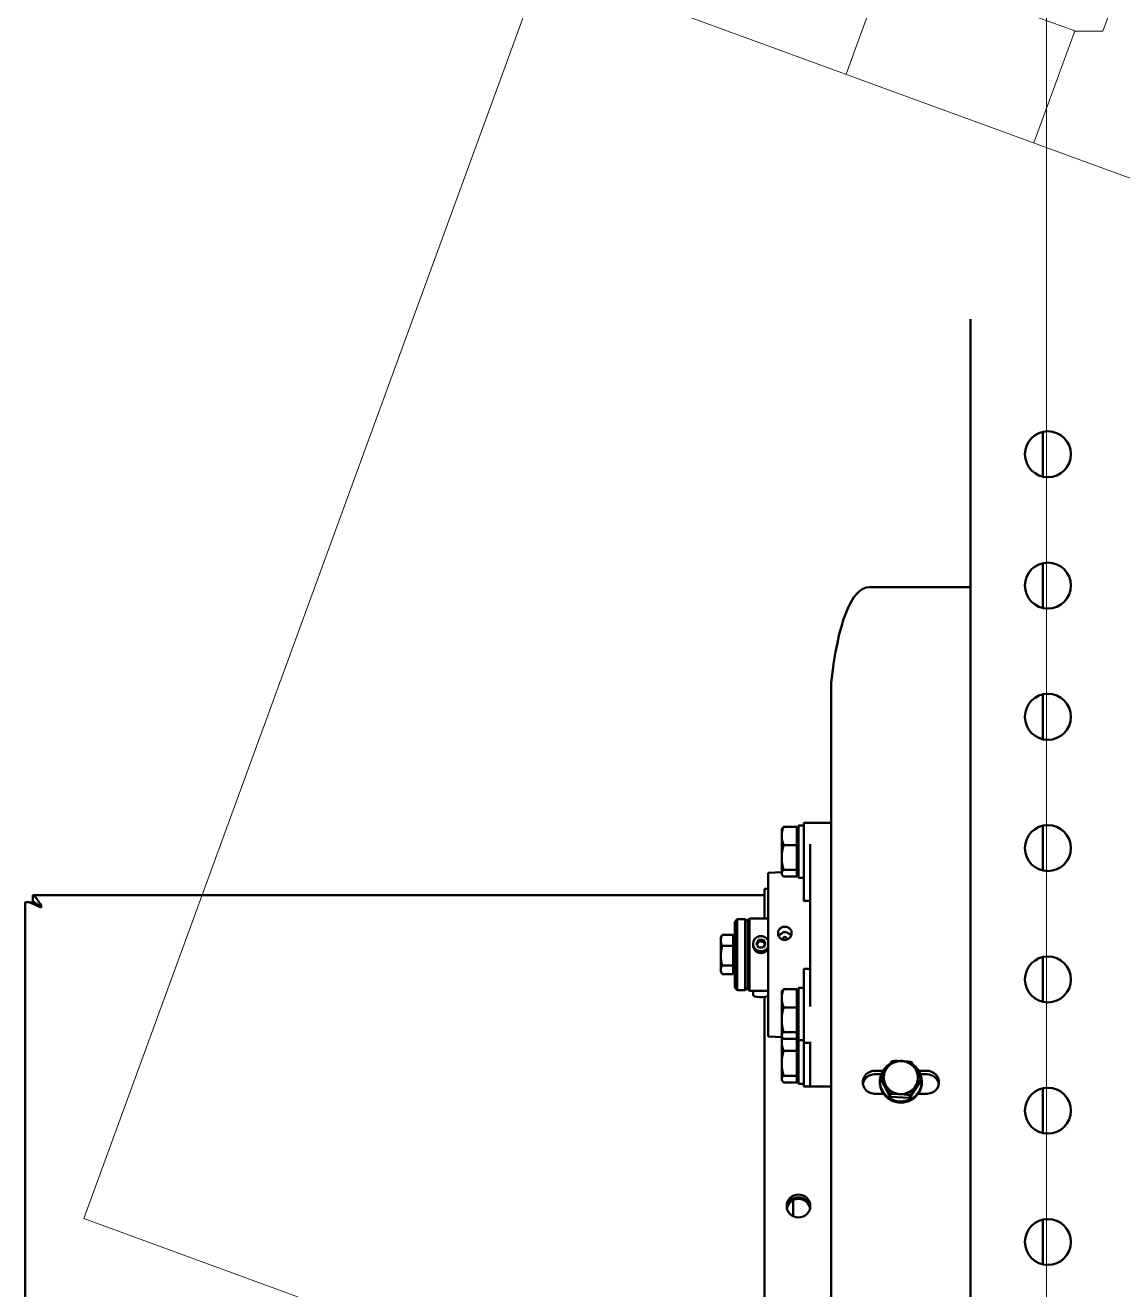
# Model space of a CAD drawing. Extents: x -3873 to 164127, y 7129 to 96529.
# Drawn here: x 53964.5 to 54382.5, y 56154.1 to 56635.7 of the extents above; entities that cross this region are included whole.
import ezdxf
from ezdxf.enums import TextEntityAlignment as Align

# ---------------------------------------------------------------- set-up
doc = ezdxf.new("R2010")
doc.units = 0
doc.linetypes.add('CONTINOUS', pattern=[0])
doc.layers.get('0').update_dxf_attribs({"linetype": 'CONTINUOUS'})
doc.layers.add('LAYOUT Kromeka', color=1, linetype='CONTINUOUS', lineweight=5)
doc.layers.add('Visible (ISO)', color=7, linetype='CONTINUOUS', lineweight=50)
doc.layers.add('POSNR', color=4, linetype='CONTINUOUS')
doc.styles.add('015_100', font='arial.ttf', dxfattribs={"height": 150})

# ---------------------------------------------------------------- blocks, each defined once
blk = doc.blocks.new('defeathering_murzan_heads2')
at = {"ltscale": 20}
for p, q in [((0, 390.5), (0, -390.5)), ((509, 390.5), (0, 390.5)), ((509, -390.5), (509, 390.5)), ((553.58, 267.5), (509, 267.5)), ((554.41, 267.9), (554.41, 190.9)), ((553.58, 191.3), (509, 191.3)), ((554.41, 190.9), (557.92, 181.24)), ((557.92, 181.24), (570.08, 181.24))]:
    blk.add_line(p, q, dxfattribs=at)
blk.add_arc((553.58, 188.3), 3, 74.0439, 89.9997, dxfattribs=at)
at = {"layer": 'POSNR', "color": 4, "linetype": 'Continuous', "style": '015_100', "flags": 8}
blk.add_attdef('B01.25', text='', height=100, dxfattribs=at).set_placement((793.56, -388.39), align=Align.MIDDLE)
blk = doc.blocks.new('Kafa koparma motorlu')
at = {"layer": 'Visible (ISO)', "color": 0, "transparency": 33554687}
for p, q in [((1901.91, 839.5), (2137.88, 839.5)), ((2136.46, 833.25), (2136.12, 833.6)), ((2138.22, 836.65), (2137.93, 836.65)), ((2138.22, 836.65), (2140.64, 836.65)), ((2140.84, 558), (2140.84, 836.53)), ((2110.71, 569.9), (2110.71, 574.02)), ((2111.7, 574.6), (2110.96, 574.17)), ((2112.36, 574.6), (2111.7, 574.6)), ((2117.76, 574.6), (2112.36, 574.6)), ((2114.01, 569.9), (2114.01, 574.02)), ((2123.59, 574.6), (2117.76, 574.6)), ((2121.5, 569.9), (2121.5, 574.02)), ((2124.7, 574.6), (2123.59, 574.6)), ((2124.7, 574.6), (2125.44, 574.17)), ((2125.68, 569.9), (2125.68, 574.02)), ((2105.7, 569.3), (2104.7, 568.3)), ((2131.7, 568.3), (2104.7, 568.3)), ((2104.7, 568.3), (2104.7, 565.3)), ((2105.7, 569.3), (2130.7, 569.3)), ((2114.01, 569.9), (2110.71, 569.9)), ((2112.5, 569.9), (2112.5, 569.3)), ((2121.5, 569.9), (2114.01, 569.9)), ((2125.68, 569.9), (2121.5, 569.9)), ((2123.9, 569.9), (2123.9, 569.3)), ((2130.7, 569.3), (2131.7, 568.3)), ((2131.7, 568.3), (2131.7, 565.3)), ((2105.04, 564.3), (2104.42, 563.68)), ((2131.98, 563.68), (2104.42, 563.68)), ((2104.42, 556.5), (2104.42, 563.68)), ((2104.7, 565.3), (2131.7, 565.3)), ((2105.7, 564.3), (2104.7, 565.3)), ((2131.36, 564.3), (2105.04, 564.3)), ((2130.7, 564.3), (2131.7, 565.3)), ((2131.36, 564.3), (2131.98, 563.68)), ((2131.98, 556.5), (2131.98, 563.68)), ((2104.42, 562.3), (2102.74, 562.3)), ((2120.89, 560.17), (2122.34, 561.03)), ((2120.89, 558.43), (2120.89, 560.17)), ((2121.76, 562.3), (2122.34, 562.3)), ((2123.17, 560.17), (2122.03, 560.85)), ((2122.34, 561.03), (2123.79, 560.17)), ((2123.17, 560.17), (2123.79, 560.17)), ((2123.17, 558.43), (2123.17, 560.17)), ((2123.79, 560.17), (2123.79, 558.43)), ((2102.04, 558), (1958.11, 558)), ((2087.03, 556.5), (2086.75, 551.22)), ((2087.03, 556.5), (2149.36, 556.5)), ((2122.34, 557.57), (2120.89, 558.43)), ((2122.03, 557.75), (2123.17, 558.43)), ((2123.79, 558.43), (2122.34, 557.57)), ((2123.17, 558.43), (2123.79, 558.43)), ((2143.2, 558), (2131.98, 558)), ((2143.2, 556.5), (2143.2, 558)), ((2149.36, 556.5), (2149.63, 551.4)), ((2069.52, 545.6), (2069.52, 550.64)), ((2070.5, 551.4), (2070.2, 551.23)), ((2070.79, 551.4), (2070.5, 551.4)), ((2076.8, 551.4), (2070.79, 551.4)), ((2072.06, 545.6), (2072.06, 550.64)), ((2085.01, 551.4), (2076.8, 551.4)), ((2081.54, 545.6), (2081.54, 550.64)), ((2086.76, 551.4), (2085.01, 551.4)), ((2086.09, 545.6), (2086.09, 550.64)), ((2087.07, 551.4), (2086.77, 551.23)), ((2087.36, 551.4), (2087.07, 551.4)), ((2093.37, 551.4), (2087.36, 551.4)), ((2088.63, 545.6), (2088.63, 550.64)), ((2101.58, 551.4), (2093.37, 551.4)), ((2098.11, 545.6), (2098.11, 550.64)), ((2104.07, 551.4), (2101.58, 551.4)), ((2104.07, 551.4), (2104.37, 551.23)), ((2105.05, 545.6), (2105.05, 550.64)), ((2123.9, 550.37), (2123.81, 550.37)), ((2123.89, 549.97), (2123.82, 549.97)), ((2126.64, 550.97), (2126.51, 550.97)), ((2126.58, 549.44), (2126.64, 549.44)), ((2147.91, 545.6), (2147.91, 550.64)), ((2148.89, 551.4), (2148.59, 551.23)), ((2149.18, 551.4), (2148.89, 551.4)), ((2155.19, 551.4), (2149.18, 551.4)), ((2150.45, 545.6), (2150.45, 550.64)), ((2163.4, 551.4), (2155.19, 551.4)), ((2159.93, 545.6), (2159.93, 550.64)), ((2165.89, 551.4), (2163.4, 551.4)), ((2165.89, 551.4), (2166.19, 551.23)), ((2166.87, 545.6), (2166.87, 550.64)), ((2018.56, 547), (2019.51, 547)), ((2019.51, 547), (2024.67, 547)), ((2085.57, 545), (2069, 545)), ((2069, 545), (2069, 543)), ((2072.06, 545.6), (2069.52, 545.6)), ((2071.3, 545.6), (2071.3, 545)), ((2081.54, 545.6), (2072.06, 545.6)), ((2086.09, 545.6), (2081.54, 545.6)), ((2105.57, 545), (2085.57, 545)), ((2085.57, 545), (2085.57, 543)), ((2088.63, 545.6), (2086.09, 545.6)), ((2086.46, 545.6), (2086.43, 545)), ((2087.87, 545.6), (2087.87, 545)), ((2098.11, 545.6), (2088.63, 545.6)), ((2105.05, 545.6), (2098.11, 545.6)), ((2103.27, 545.6), (2103.27, 545)), ((2105.57, 545), (2105.57, 543)), ((2167.39, 545), (2147.39, 545)), ((2147.39, 545), (2147.39, 543)), ((2150.45, 545.6), (2147.91, 545.6)), ((2149.69, 545.6), (2149.69, 545)), ((2159.93, 545.6), (2150.45, 545.6)), ((2166.87, 545.6), (2159.93, 545.6)), ((2165.09, 545.6), (2165.09, 545)), ((2167.39, 545), (2167.39, 543)), ((2068, 543), (2073.5, 543)), ((2068, 540.6), (2068, 543)), ((2068, 532.5), (2068, 540.6)), ((2084.94, 540.6), (2068.38, 540.6)), ((2084.57, 543), (2073.5, 543)), ((2084.57, 543), (2105.09, 543)), ((2084.57, 540.6), (2084.57, 543)), ((2160.23, 540.6), (2098.42, 540.6)), ((2112.76, 543), (2105.09, 543)), ((2151.89, 543), (2138.6, 543)), ((2151.89, 543), (2168.39, 543)), ((2168.39, 540.6), (2168.39, 543)), ((2168.39, 532.5), (2168.39, 540.6)), ((1531.25, 532.5), (2195.13, 532.5)), ((2195.13, 532.5), (2221.58, 532.5)), ((2065.22, 512.61), (2065.22, 516)), ((2072.62, 513.52), (2072.62, 516)), ((2073.91, 516), (2073.91, 512.89)), ((2258.13, 518), (2258.13, 479.5)), ((2064.06, 510.1), (2070.52, 513.49)), ((2069.98, 514), (2069.56, 514)), ((2070.52, 513.49), (2071.59, 513.49)), ((2063.67, 502.6), (2064.06, 510.1)), ((2064.06, 510.1), (2065.12, 510.1)), ((2063.67, 502.6), (2064.73, 502.6)), ((2069.74, 498.51), (2063.67, 502.6)), ((2065.22, 496), (2065.22, 499.39)), ((2069.98, 498), (2069.56, 498)), ((2069.74, 498.51), (2070.81, 498.51)), ((2072.62, 496), (2072.62, 498.48)), ((2073.91, 499.11), (2073.91, 496)), ((2360.25, 479.5), (1531.25, 479.5)), ((2017.27, 451.99), (2000.23, 451.99)), ((2067.27, 451.99), (2050.23, 451.99)), ((2117.27, 451.99), (2100.23, 451.99)), ((2167.27, 451.99), (2150.23, 451.99)), ((2217.27, 451.99), (2200.23, 451.99)), ((2267.27, 451.99), (2250.23, 451.99)), ((2317.27, 451.99), (2300.23, 451.99))]:
    blk.add_line(p, q, dxfattribs=at)
for centre in [(2008.75, 450), (2058.75, 450), (2108.75, 450), (2158.75, 450), (2208.75, 450), (2258.75, 450), (2308.75, 450)]:
    blk.add_circle(centre, 8.75, dxfattribs=at)
for centre, major_axis, ratio, start_param, end_param in [((2134.94, 833.25), (-3.37, -3.37), 0.131652, 1.80103, 3.272492), ((2134.6, 833.6), (-3.37, -3.37), 0.131652, 2.229718, 2.989707), ((2102.74, 559.3), (0, -3), 0.258819, 3.141593, 5.915977), ((2122.34, 559.3), (0, -3), 0.965926, 0.367208, 5.915977), ((2020.78, 545), (0, -4.5), 0.965926, 0.194748, 2.946845), ((2021.42, 545), (0, 4.5), 0.965926, 3.260964, 6.163813), ((2021.42, 545), (0, 4.5), 0.965926, 3.260964, 6.163813), ((2173.13, 512.5), (-84.99, -5.84), 0.240413, 3.12508, 4.089375), ((2069.56, 516), (0, 4.5), 0.965926, 4.712389, 7.853982), ((2068.27, 516), (0, 4.5), 0.965926, 4.712389, 6.133769), ((2069.56, 506), (0, 8), 0.965926, 0, 3.141593), ((2069.98, 506), (0, 8), 0.965926, 5.267146, 10.370253), ((2071.35, 506), (0, -6.5), 0.965926, 3.611199, 4.658396), ((2071.35, 506), (0, 6.5), 0.965926, 5.705594, 6.752791), ((2071.35, 506), (0, 6.5), 0.965926, 4.658396, 5.705594), ((2071.35, 506), (0, -6.5), 0.965926, 4.658396, 5.705594), ((2071.35, 506), (0, 6.5), 0.965926, 3.611199, 4.658396), ((2069.98, 506), (0, 8), 0.965926, 4.497272, 4.815197), ((2069.56, 496), (0, -4.5), 0.965926, 4.712389, 7.853982), ((2071.35, 506), (0, -6.5), 0.965926, 5.705594, 6.752791), ((2068.27, 496), (0, -4.5), 0.965926, 0.149416, 1.570796)]:
    blk.add_ellipse(centre, major_axis=major_axis, ratio=ratio, start_param=start_param, end_param=end_param, dxfattribs=at)
blk.add_ellipse((2022.46, 545), major_axis=(0, 4.5), ratio=0.965926, dxfattribs=at)
for points, knots in [([(2137.88, 839.5), (2138.31, 839.5), (2138.32, 838.75), (2137.91, 837.49), (2137.56, 836.43), (2136.91, 835.02), (2136.12, 833.6)], [-3.141593, -3.141593, -3.141593, -3.141593, -2.291411, -2.291411, -2.291411, -1.570796, -1.570796, -1.570796, -1.570796]), ([(2138.17, 838.48), (2138.17, 838.46), (2138.16, 838.41), (2138.13, 838.25), (2138.12, 838.13), (2138.08, 837.81), (2138.06, 837.59), (2138.02, 837.2), (2138.01, 837.03), (2137.99, 836.86)], [0, 0, 0, 0, 0.0663228, 0.0663228, 0.1406679, 0.1406679, 0.2378659, 0.2378659, 0.2993017, 0.2993017, 0.2993017, 0.2993017]), ([(2136.46, 833.25), (2138.08, 834.21), (2139.49, 835.17), (2140.23, 835.8), (2140.85, 836.34), (2141, 836.65), (2140.64, 836.65)], [1.570796, 1.570796, 1.570796, 1.570796, 2.420978, 2.420978, 2.420978, 3.141593, 3.141593, 3.141593, 3.141593]), ([(2120.71, 556.5), (2120.69, 556.51), (2120.66, 556.52), (2120.27, 556.68), (2119.94, 556.91), (2119.4, 557.44), (2119.17, 557.78), (2118.86, 558.52), (2118.78, 558.92), (2118.78, 559.68), (2118.86, 560.08), (2119.17, 560.82), (2119.4, 561.16), (2119.94, 561.69), (2120.27, 561.92), (2121, 562.22), (2121.4, 562.3), (2121.76, 562.3)], [0.5595855, 0.5595855, 0.5595855, 0.5595855, 0.5669843, 0.5669843, 0.6803775, 0.6803775, 0.7937798, 0.7937798, 0.907182, 0.907182, 1.0205842, 1.0205842, 1.1339865, 1.1339865, 1.2473797, 1.2473797, 1.360773, 1.360773, 1.360773, 1.360773]), ([(2128.83, 550.21), (2128.83, 550.05), (2128.82, 549.88), (2128.77, 549.54), (2128.72, 549.37), (2128.6, 549.05), (2128.52, 548.9), (2128.35, 548.61), (2128.25, 548.48), (2128.03, 548.25), (2127.91, 548.14), (2127.64, 547.95), (2127.49, 547.87), (2127.19, 547.73), (2127.03, 547.68), (2126.7, 547.62), (2126.54, 547.6), (2126.22, 547.6), (2126.06, 547.62), (2125.73, 547.68), (2125.57, 547.73), (2125.25, 547.87), (2125.1, 547.95), (2124.82, 548.14), (2124.69, 548.25), (2124.46, 548.48), (2124.36, 548.61), (2124.16, 548.9), (2124.08, 549.05), (2123.95, 549.37), (2123.9, 549.54), (2123.83, 549.88), (2123.81, 550.05), (2123.81, 550.37), (2123.82, 550.54), (2123.88, 550.88), (2123.93, 551.04), (2124.06, 551.36), (2124.14, 551.51), (2124.32, 551.8), (2124.42, 551.93), (2124.65, 552.16), (2124.77, 552.26), (2125.05, 552.45), (2125.2, 552.54), (2125.51, 552.67), (2125.67, 552.72), (2125.99, 552.78), (2126.16, 552.8), (2126.47, 552.8), (2126.63, 552.78), (2126.96, 552.72), (2127.12, 552.67), (2127.42, 552.54), (2127.57, 552.45), (2127.84, 552.26), (2127.97, 552.16), (2128.19, 551.93), (2128.3, 551.8), (2128.48, 551.51), (2128.56, 551.36), (2128.69, 551.04), (2128.74, 550.88), (2128.81, 550.54), (2128.83, 550.37), (2128.83, 550.21)], [0, 0, 0, 0, 0.492423, 0.492423, 0.984847, 0.984847, 1.47727, 1.47727, 1.969693, 1.969693, 2.461538, 2.461538, 2.953384, 2.953384, 3.445229, 3.445229, 3.937074, 3.937074, 4.428919, 4.428919, 4.920764, 4.920764, 5.41261, 5.41261, 5.904455, 5.904455, 6.396878, 6.396878, 6.889301, 6.889301, 7.381725, 7.381725, 7.874148, 7.874148, 8.362549, 8.362549, 8.85095, 8.85095, 9.339351, 9.339351, 9.827752, 9.827752, 10.316157, 10.316157, 10.804561, 10.804561, 11.292966, 11.292966, 11.78137, 11.78137, 12.269775, 12.269775, 12.758179, 12.758179, 13.246584, 13.246584, 13.734989, 13.734989, 14.22339, 14.22339, 14.711791, 14.711791, 15.200191, 15.200191, 15.688592, 15.688592, 15.688592, 15.688592]), ([(2123.92, 550.2), (2123.92, 550.3), (2123.9, 550.4), (2123.85, 550.52), (2123.84, 550.55), (2123.83, 550.57)], [0, 0, 0, 0, 0.2911096, 0.2911096, 0.3697381, 0.3697381, 0.3697381, 0.3697381]), ([(2123.84, 549.84), (2123.85, 549.86), (2123.86, 549.88), (2123.9, 550), (2123.92, 550.1), (2123.92, 550.2)], [4.3043187, 4.3043187, 4.3043187, 4.3043187, 4.3666444, 4.3666444, 4.657754, 4.657754, 4.657754, 4.657754]), ([(2124.14, 550.97), (2124.23, 550.97), (2124.33, 550.95), (2124.52, 550.87), (2124.61, 550.82), (2124.75, 550.68), (2124.81, 550.59), (2124.89, 550.4), (2124.92, 550.3), (2124.93, 550.1), (2124.91, 550), (2124.85, 549.81), (2124.79, 549.72), (2124.67, 549.58), (2124.59, 549.53), (2124.41, 549.45), (2124.31, 549.43), (2124.12, 549.43), (2124.02, 549.45), (2123.92, 549.49), (2123.92, 549.49), (2123.92, 549.49)], [0, 0, 0, 0, 0.290834, 0.290834, 0.581667, 0.581667, 0.877789, 0.877789, 1.173912, 1.173912, 1.469989, 1.469989, 1.766067, 1.766067, 2.056895, 2.056895, 2.347724, 2.347724, 2.638553, 2.638553, 2.648354, 2.648354, 2.648354, 2.648354]), ([(2126.51, 550.97), (2126.48, 551.04), (2126.45, 551.12), (2126.34, 551.36), (2126.25, 551.51), (2126.05, 551.8), (2125.94, 551.93), (2125.71, 552.16), (2125.58, 552.27), (2125.35, 552.42), (2125.26, 552.47), (2125.17, 552.52)], [12.61047, 12.61047, 12.61047, 12.61047, 12.846439, 12.846439, 13.344813, 13.344813, 13.843188, 13.843188, 14.332478, 14.332478, 14.627287, 14.627287, 14.627287, 14.627287]), ([(2125.31, 547.84), (2125.43, 547.9), (2125.54, 547.97), (2125.77, 548.13), (2125.89, 548.24), (2126.11, 548.47), (2126.21, 548.6), (2126.38, 548.89), (2126.45, 549.04), (2126.54, 549.28), (2126.56, 549.36), (2126.58, 549.44)], [8.987621, 8.987621, 8.987621, 8.987621, 9.367966, 9.367966, 9.857229, 9.857229, 10.355344, 10.355344, 10.853459, 10.853459, 11.089059, 11.089059, 11.089059, 11.089059]), ([(2126.64, 549.44), (2126.67, 549.52), (2126.69, 549.61), (2126.74, 549.87), (2126.75, 550.04), (2126.75, 550.2), (2126.75, 550.36), (2126.74, 550.53), (2126.69, 550.79), (2126.67, 550.88), (2126.64, 550.97)], [-0.749263, -0.749263, -0.749263, -0.749263, -0.490125, -0.490125, 0, 0, 0, 0.490125, 0.490125, 0.749263, 0.749263, 0.749263, 0.749263])]:
    blk.add_open_spline(points, degree=3, knots=knots, dxfattribs=at)
for points, weights in [([(2112.36, 574.6), (2111.59, 574.6), (2110.71, 574.02)], [1, 1.0379548493, 1]), ([(2114.01, 574.02), (2113.13, 574.6), (2112.36, 574.6)], [1, 1.0379548493, 1]), ([(2117.76, 574.6), (2116.02, 574.6), (2114.01, 574.02)], [1, 1.0379548493, 1]), ([(2121.5, 574.02), (2119.49, 574.6), (2117.76, 574.6)], [1, 1.0379548493, 1]), ([(2123.59, 574.6), (2122.62, 574.6), (2121.5, 574.02)], [1, 1.0379548493, 1]), ([(2125.68, 574.02), (2124.56, 574.6), (2123.59, 574.6)], [1, 1.0379548493, 1]), ([(2125.44, 574.17), (2125.56, 574.1), (2125.68, 574.02)], [1.00905583581, 1.00525568261, 1]), ([(2070.79, 551.4), (2070.2, 551.4), (2069.52, 550.64)], [1, 1.0379548493, 1]), ([(2072.06, 550.64), (2071.38, 551.4), (2070.79, 551.4)], [1, 1.0379548493, 1]), ([(2076.8, 551.4), (2074.6, 551.4), (2072.06, 550.64)], [1, 1.0379548493, 1]), ([(2081.54, 550.64), (2079, 551.4), (2076.8, 551.4)], [1, 1.0379548493, 1]), ([(2085.01, 551.4), (2083.4, 551.4), (2081.54, 550.64)], [1, 1.0379548493, 1]), ([(2086.73, 551.2), (2085.86, 551.4), (2085.01, 551.4)], [1.01896474509, 1.01946796044, 1]), ([(2087.36, 551.4), (2086.77, 551.4), (2086.09, 550.64)], [1, 1.0379548493, 1]), ([(2088.63, 550.64), (2087.95, 551.4), (2087.36, 551.4)], [1, 1.0379548493, 1]), ([(2093.37, 551.4), (2091.17, 551.4), (2088.63, 550.64)], [1, 1.0379548493, 1]), ([(2098.11, 550.64), (2095.57, 551.4), (2093.37, 551.4)], [1, 1.0379548493, 1]), ([(2101.58, 551.4), (2099.97, 551.4), (2098.11, 550.64)], [1, 1.0379548493, 1]), ([(2105.05, 550.64), (2103.19, 551.4), (2101.58, 551.4)], [1, 1.0379548493, 1]), ([(2104.37, 551.23), (2104.69, 551.04), (2105.05, 550.64)], [1.01895290532, 1.01965956375, 1]), ([(2149.18, 551.4), (2148.59, 551.4), (2147.91, 550.64)], [1, 1.0379548493, 1]), ([(2150.45, 550.64), (2149.77, 551.4), (2149.18, 551.4)], [1, 1.0379548493, 1]), ([(2155.19, 551.4), (2152.99, 551.4), (2150.45, 550.64)], [1, 1.0379548493, 1]), ([(2159.93, 550.64), (2157.39, 551.4), (2155.19, 551.4)], [1, 1.0379548493, 1]), ([(2163.4, 551.4), (2161.79, 551.4), (2159.93, 550.64)], [1, 1.0379548493, 1]), ([(2166.87, 550.64), (2165.01, 551.4), (2163.4, 551.4)], [1, 1.0379548493, 1]), ([(2166.19, 551.23), (2166.51, 551.04), (2166.87, 550.64)], [1.01895290532, 1.01965956375, 1]), ([(2112.76, 543), (2112.73, 541.8), (2112.7, 540.6)], [1, 1.0000022004, 1]), ([(2138.72, 540.6), (2138.66, 541.8), (2138.6, 543)], [1, 1.00000220014, 1]), ([(2065.12, 510.1), (2067.01, 511.01), (2068.51, 511.8)], [1, 1.0379548493, 1]), ([(2068.51, 511.8), (2070.01, 512.58), (2071.59, 513.49)], [1, 1.0379548493, 1]), ([(2071.59, 513.49), (2073.37, 512.4), (2074.78, 511.45)], [1, 1.0379548493, 1]), ([(2074.78, 511.45), (2076.19, 510.49), (2077.66, 509.4)], [1, 1.0379548493, 1]), ([(2064.73, 502.6), (2064.99, 504.61), (2065.08, 506.35)], [1, 1.0379548493, 1]), ([(2065.08, 506.35), (2065.17, 508.09), (2065.12, 510.1)], [1, 1.0379548493, 1]), ([(2077.62, 505.65), (2077.53, 503.91), (2077.27, 501.9)], [1, 1.0379548493, 1]), ([(2077.66, 509.4), (2077.71, 507.39), (2077.62, 505.65)], [1, 1.0379548493, 1]), ([(2067.92, 500.55), (2066.51, 501.51), (2064.73, 502.6)], [1, 1.0379548493, 1]), ([(2077.27, 501.9), (2075.69, 500.99), (2074.19, 500.2)], [1, 1.0379548493, 1]), ([(2070.81, 498.51), (2069.33, 499.6), (2067.92, 500.55)], [1, 1.0379548493, 1]), ([(2074.19, 500.2), (2072.69, 499.42), (2070.81, 498.51)], [1, 1.0379548493, 1])]:
    blk.add_rational_spline(points, weights, degree=2, dxfattribs=at)
blk.add_open_spline([(2123.9, 550.93), (2123.98, 550.96), (2124.06, 550.97), (2124.14, 550.97)], degree=3, dxfattribs=at)

msp = doc.modelspace()

# ---------------------------------------------------------------- linework, layer by layer
at = {"layer": 'LAYOUT Kromeka', "ltscale": 20}
msp.add_line((54353.46, 41869.55), (54353.46, 63607.05), dxfattribs=at)

# ---------------------------------------------------------------- block references
at = {"layer": 'LAYOUT Kromeka', "color": 2, "ltscale": 20, "rotation": 69.92132888923099}
msp.add_blockref('defeathering_murzan_heads2', (54353.65, 56047.14), dxfattribs=at)
at = {"layer": 'LAYOUT Kromeka', "linetype": 'CONTINOUS', "lineweight": 9, "ltscale": 25, "transparency": 33554687, "rotation": 89.99999999999999}
msp.add_blockref('Kafa koparma motorlu', (54804.05, 54163.55), dxfattribs=at)

doc.saveas('drawing.dxf')
